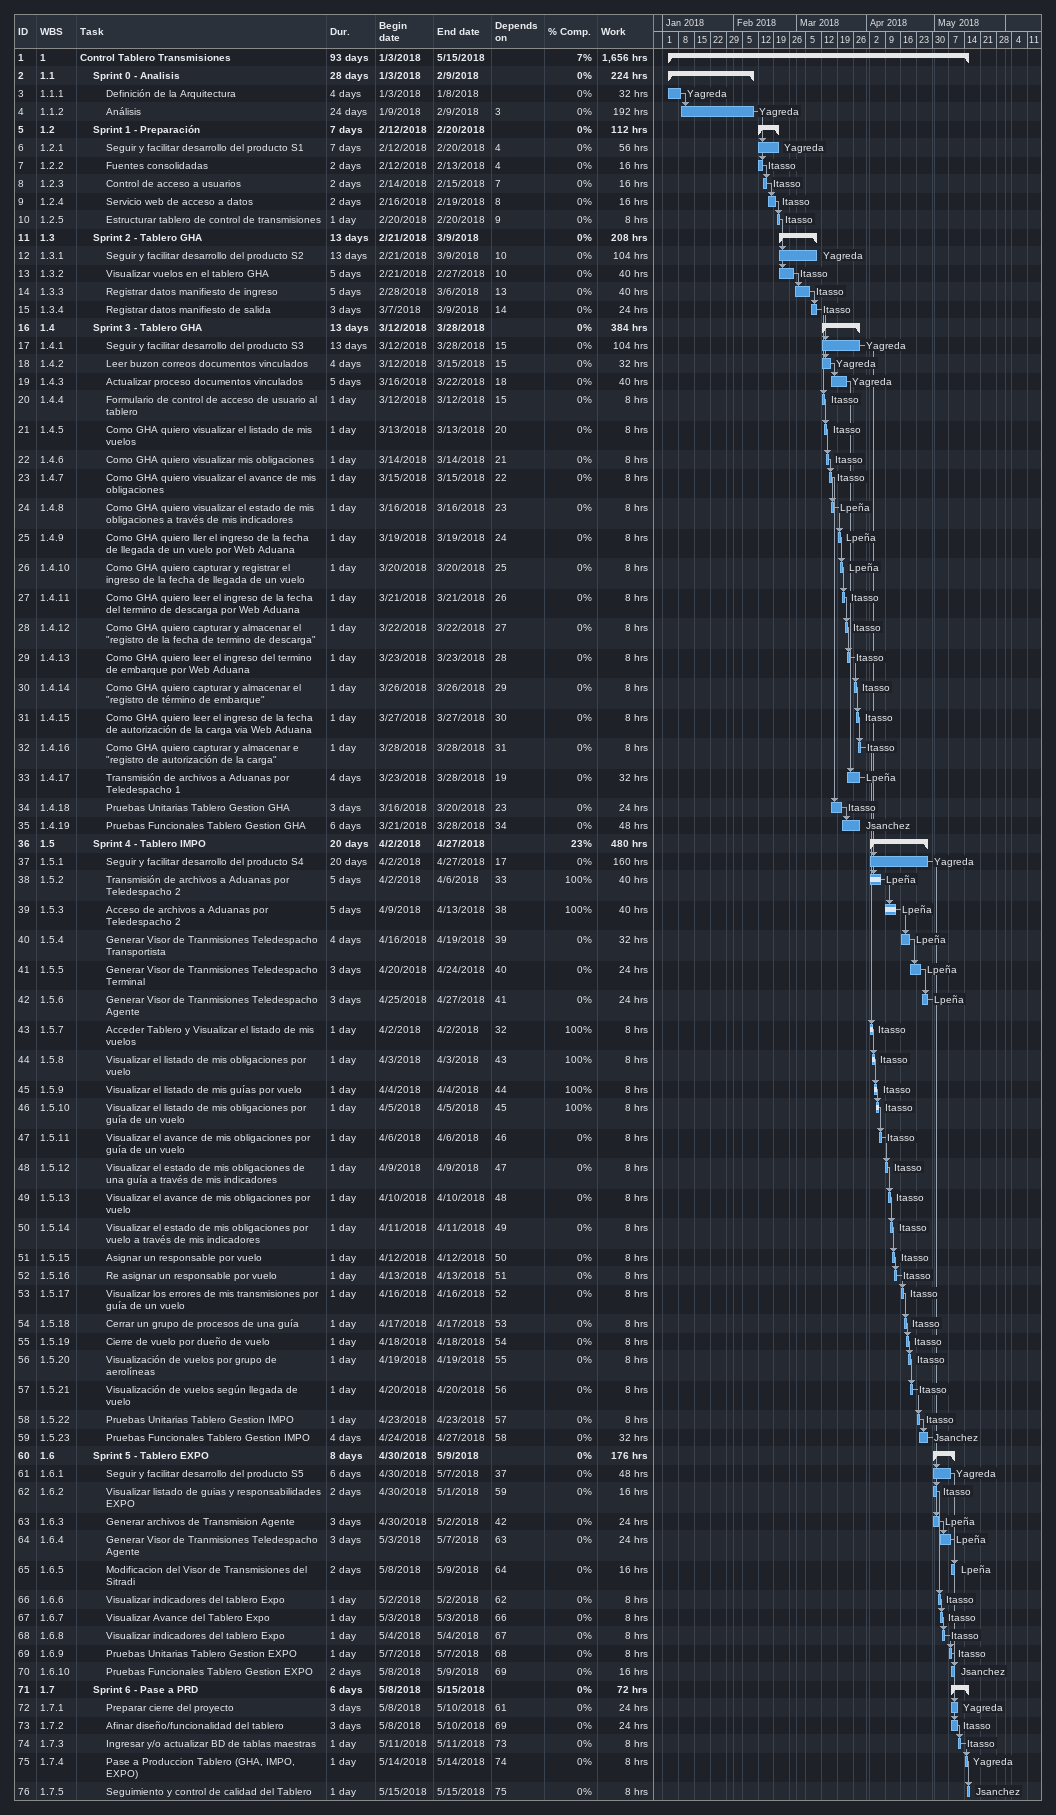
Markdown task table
| ID | WBS | Task | Duration | Start | Finish | Predecessors | Resources | % complete | Work (h) |
|---|---|---|---|---|---|---|---|---|---|
| 1 | 1 | **Control Tablero Transmisiones** | 93d | 2018-01-03 | 2018-05-15 |  |  | 7 | 1656 |
| 2 | 1.1 | **Sprint 0 - Analisis** | 28d | 2018-01-03 | 2018-02-09 |  |  | 0 | 224 |
| 3 | 1.1.1 | Definición de la Arquitectura | 4d | 2018-01-03 | 2018-01-08 |  | Yagreda | 0 | 32 |
| 4 | 1.1.2 | Análisis | 24d | 2018-01-09 | 2018-02-09 | 3 | Yagreda | 0 | 192 |
| 5 | 1.2 | **Sprint 1 - Preparación** | 7d | 2018-02-12 | 2018-02-20 |  |  | 0 | 112 |
| 6 | 1.2.1 | Seguir y facilitar desarrollo del producto S1 | 7d | 2018-02-12 | 2018-02-20 | 4 | Yagreda | 0 | 56 |
| 7 | 1.2.2 | Fuentes consolidadas | 2d | 2018-02-12 | 2018-02-13 | 4 | Itasso | 0 | 16 |
| 8 | 1.2.3 | Control de acceso a usuarios | 2d | 2018-02-14 | 2018-02-15 | 7 | Itasso | 0 | 16 |
| 9 | 1.2.4 | Servicio web de acceso a datos | 2d | 2018-02-16 | 2018-02-19 | 8 | Itasso | 0 | 16 |
| 10 | 1.2.5 | Estructurar tablero de control de transmisiones | 1d | 2018-02-20 | 2018-02-20 | 9 | Itasso | 0 | 8 |
| 11 | 1.3 | **Sprint 2 - Tablero GHA** | 13d | 2018-02-21 | 2018-03-09 |  |  | 0 | 208 |
| 12 | 1.3.1 | Seguir y facilitar desarrollo del producto S2 | 13d | 2018-02-21 | 2018-03-09 | 10 | Yagreda | 0 | 104 |
| 13 | 1.3.2 | Visualizar vuelos en el tablero GHA | 5d | 2018-02-21 | 2018-02-27 | 10 | Itasso | 0 | 40 |
| 14 | 1.3.3 | Registrar datos manifiesto de ingreso | 5d | 2018-02-28 | 2018-03-06 | 13 | Itasso | 0 | 40 |
| 15 | 1.3.4 | Registrar datos manifiesto de salida | 3d | 2018-03-07 | 2018-03-09 | 14 | Itasso | 0 | 24 |
| 16 | 1.4 | **Sprint 3 - Tablero GHA** | 13d | 2018-03-12 | 2018-03-28 |  |  | 0 | 384 |
| 17 | 1.4.1 | Seguir y facilitar desarrollo del producto S3 | 13d | 2018-03-12 | 2018-03-28 | 15 | Yagreda | 0 | 104 |
| 18 | 1.4.2 | Leer buzon correos documentos vinculados | 4d | 2018-03-12 | 2018-03-15 | 15 | Yagreda | 0 | 32 |
| 19 | 1.4.3 | Actualizar proceso documentos vinculados | 5d | 2018-03-16 | 2018-03-22 | 18 | Yagreda | 0 | 40 |
| 20 | 1.4.4 | Formulario de control de acceso de usuario al tablero | 1d | 2018-03-12 | 2018-03-12 | 15 | Itasso | 0 | 8 |
| 21 | 1.4.5 | Como GHA quiero visualizar el listado de mis vuelos | 1d | 2018-03-13 | 2018-03-13 | 20 | Itasso | 0 | 8 |
| 22 | 1.4.6 | Como GHA quiero visualizar mis obligaciones | 1d | 2018-03-14 | 2018-03-14 | 21 | Itasso | 0 | 8 |
| 23 | 1.4.7 | Como GHA quiero visualizar el avance de mis obligaciones | 1d | 2018-03-15 | 2018-03-15 | 22 | Itasso | 0 | 8 |
| 24 | 1.4.8 | Como GHA quiero visualizar el estado de mis obligaciones a través de mis indicadores | 1d | 2018-03-16 | 2018-03-16 | 23 | Lpeña | 0 | 8 |
| 25 | 1.4.9 | Como GHA quiero ller el ingreso de la fecha de llegada de un vuelo por Web Aduana | 1d | 2018-03-19 | 2018-03-19 | 24 | Lpeña | 0 | 8 |
| 26 | 1.4.10 | Como GHA quiero capturar y registrar el ingreso de la fecha de llegada de un vuelo | 1d | 2018-03-20 | 2018-03-20 | 25 | Lpeña | 0 | 8 |
| 27 | 1.4.11 | Como GHA quiero leer el ingreso de la fecha del termino de descarga por Web Aduana | 1d | 2018-03-21 | 2018-03-21 | 26 | Itasso | 0 | 8 |
| 28 | 1.4.12 | Como GHA quiero capturar y almacenar el "registro de la fecha de termino de descarga" | 1d | 2018-03-22 | 2018-03-22 | 27 | Itasso | 0 | 8 |
| 29 | 1.4.13 | Como GHA quiero leer el ingreso del termino de embarque por Web Aduana | 1d | 2018-03-23 | 2018-03-23 | 28 | Itasso | 0 | 8 |
| 30 | 1.4.14 | Como GHA quiero capturar y almacenar el "registro de término de embarque" | 1d | 2018-03-26 | 2018-03-26 | 29 | Itasso | 0 | 8 |
| 31 | 1.4.15 | Como GHA quiero leer el ingreso de la fecha de autorización de la carga via Web Aduana | 1d | 2018-03-27 | 2018-03-27 | 30 | Itasso | 0 | 8 |
| 32 | 1.4.16 | Como GHA quiero capturar y almacenar e "registro de autorización de la carga" | 1d | 2018-03-28 | 2018-03-28 | 31 | Itasso | 0 | 8 |
| 33 | 1.4.17 | Transmisión de archivos a Aduanas por Teledespacho 1 | 4d | 2018-03-23 | 2018-03-28 | 19 | Lpeña | 0 | 32 |
| 34 | 1.4.18 | Pruebas Unitarias Tablero Gestion GHA | 3d | 2018-03-16 | 2018-03-20 | 23 | Itasso | 0 | 24 |
| 35 | 1.4.19 | Pruebas Funcionales Tablero Gestion GHA | 6d | 2018-03-21 | 2018-03-28 | 34 | Jsanchez | 0 | 48 |
| 36 | 1.5 | **Sprint 4 - Tablero IMPO** | 20d | 2018-04-02 | 2018-04-27 |  |  | 23 | 480 |
| 37 | 1.5.1 | Seguir y facilitar desarrollo del producto S4 | 20d | 2018-04-02 | 2018-04-27 | 17 | Yagreda | 0 | 160 |
| 38 | 1.5.2 | Transmisión de archivos a Aduanas por Teledespacho 2 | 5d | 2018-04-02 | 2018-04-06 | 33 | Lpeña | 100 | 40 |
| 39 | 1.5.3 | Acceso de archivos a Aduanas por Teledespacho 2 | 5d | 2018-04-09 | 2018-04-13 | 38 | Lpeña | 100 | 40 |
| 40 | 1.5.4 | Generar Visor de Tranmisiones Teledespacho Transportista | 4d | 2018-04-16 | 2018-04-19 | 39 | Lpeña | 0 | 32 |
| 41 | 1.5.5 | Generar Visor de Tranmisiones Teledespacho Terminal | 3d | 2018-04-20 | 2018-04-24 | 40 | Lpeña | 0 | 24 |
| 42 | 1.5.6 | Generar Visor de Tranmisiones Teledespacho Agente | 3d | 2018-04-25 | 2018-04-27 | 41 | Lpeña | 0 | 24 |
| 43 | 1.5.7 | Acceder Tablero y Visualizar el listado de mis vuelos | 1d | 2018-04-02 | 2018-04-02 | 32 | Itasso | 100 | 8 |
| 44 | 1.5.8 | Visualizar el listado de mis obligaciones por vuelo | 1d | 2018-04-03 | 2018-04-03 | 43 | Itasso | 100 | 8 |
| 45 | 1.5.9 | Visualizar el listado de mis guías por vuelo | 1d | 2018-04-04 | 2018-04-04 | 44 | Itasso | 100 | 8 |
| 46 | 1.5.10 | Visualizar el listado de mis obligaciones por guía de un vuelo | 1d | 2018-04-05 | 2018-04-05 | 45 | Itasso | 100 | 8 |
| 47 | 1.5.11 | Visualizar el avance de mis obligaciones por guía de un vuelo | 1d | 2018-04-06 | 2018-04-06 | 46 | Itasso | 0 | 8 |
| 48 | 1.5.12 | Visualizar el estado de mis obligaciones de una guía a través de mis indicadores | 1d | 2018-04-09 | 2018-04-09 | 47 | Itasso | 0 | 8 |
| 49 | 1.5.13 | Visualizar el avance de mis obligaciones por vuelo | 1d | 2018-04-10 | 2018-04-10 | 48 | Itasso | 0 | 8 |
| 50 | 1.5.14 | Visualizar el estado de mis obligaciones por vuelo a través de mis indicadores | 1d | 2018-04-11 | 2018-04-11 | 49 | Itasso | 0 | 8 |
| 51 | 1.5.15 | Asignar un responsable por vuelo | 1d | 2018-04-12 | 2018-04-12 | 50 | Itasso | 0 | 8 |
| 52 | 1.5.16 | Re asignar un responsable por vuelo | 1d | 2018-04-13 | 2018-04-13 | 51 | Itasso | 0 | 8 |
| 53 | 1.5.17 | Visualizar los errores de mis transmisiones por guía de un vuelo | 1d | 2018-04-16 | 2018-04-16 | 52 | Itasso | 0 | 8 |
| 54 | 1.5.18 | Cerrar un grupo de procesos de una guía | 1d | 2018-04-17 | 2018-04-17 | 53 | Itasso | 0 | 8 |
| 55 | 1.5.19 | Cierre de vuelo por dueño de vuelo | 1d | 2018-04-18 | 2018-04-18 | 54 | Itasso | 0 | 8 |
| 56 | 1.5.20 | Visualización de vuelos por grupo de aerolíneas | 1d | 2018-04-19 | 2018-04-19 | 55 | Itasso | 0 | 8 |
| 57 | 1.5.21 | Visualización de vuelos según llegada de vuelo | 1d | 2018-04-20 | 2018-04-20 | 56 | Itasso | 0 | 8 |
| 58 | 1.5.22 | Pruebas Unitarias Tablero Gestion IMPO | 1d | 2018-04-23 | 2018-04-23 | 57 | Itasso | 0 | 8 |
| 59 | 1.5.23 | Pruebas Funcionales Tablero Gestion IMPO | 4d | 2018-04-24 | 2018-04-27 | 58 | Jsanchez | 0 | 32 |
| 60 | 1.6 | **Sprint 5 - Tablero EXPO** | 8d | 2018-04-30 | 2018-05-09 |  |  | 0 | 176 |
| 61 | 1.6.1 | Seguir y facilitar desarrollo del producto S5 | 6d | 2018-04-30 | 2018-05-07 | 37 | Yagreda | 0 | 48 |
| 62 | 1.6.2 | Visualizar listado de guias y responsabilidades EXPO | 2d | 2018-04-30 | 2018-05-01 | 59 | Itasso | 0 | 16 |
| 63 | 1.6.3 | Generar archivos de Transmision Agente | 3d | 2018-04-30 | 2018-05-02 | 42 | Lpeña | 0 | 24 |
| 64 | 1.6.4 | Generar Visor de Tranmisiones Teledespacho Agente | 3d | 2018-05-03 | 2018-05-07 | 63 | Lpeña | 0 | 24 |
| 65 | 1.6.5 | Modificacion del Visor de Transmisiones del Sitradi | 2d | 2018-05-08 | 2018-05-09 | 64 | Lpeña | 0 | 16 |
| 66 | 1.6.6 | Visualizar indicadores del tablero Expo | 1d | 2018-05-02 | 2018-05-02 | 62 | Itasso | 0 | 8 |
| 67 | 1.6.7 | Visualizar Avance del Tablero Expo | 1d | 2018-05-03 | 2018-05-03 | 66 | Itasso | 0 | 8 |
| 68 | 1.6.8 | Visualizar indicadores del tablero Expo | 1d | 2018-05-04 | 2018-05-04 | 67 | Itasso | 0 | 8 |
| 69 | 1.6.9 | Pruebas Unitarias Tablero Gestion EXPO | 1d | 2018-05-07 | 2018-05-07 | 68 | Itasso | 0 | 8 |
| 70 | 1.6.10 | Pruebas Funcionales Tablero Gestion EXPO | 2d | 2018-05-08 | 2018-05-09 | 69 | Jsanchez | 0 | 16 |
| 71 | 1.7 | **Sprint 6 - Pase a PRD** | 6d | 2018-05-08 | 2018-05-15 |  |  | 0 | 72 |
| 72 | 1.7.1 | Preparar cierre del proyecto | 3d | 2018-05-08 | 2018-05-10 | 61 | Yagreda | 0 | 24 |
| 73 | 1.7.2 | Afinar diseño/funcionalidad del tablero | 3d | 2018-05-08 | 2018-05-10 | 69 | Itasso | 0 | 24 |
| 74 | 1.7.3 | Ingresar y/o actualizar BD de tablas maestras | 1d | 2018-05-11 | 2018-05-11 | 73 | Itasso | 0 | 8 |
| 75 | 1.7.4 | Pase a Produccion Tablero (GHA, IMPO, EXPO) | 1d | 2018-05-14 | 2018-05-14 | 74 | Yagreda | 0 | 8 |
| 76 | 1.7.5 | Seguimiento y control de calidad del Tablero | 1d | 2018-05-15 | 2018-05-15 | 75 | Jsanchez | 0 | 8 |
